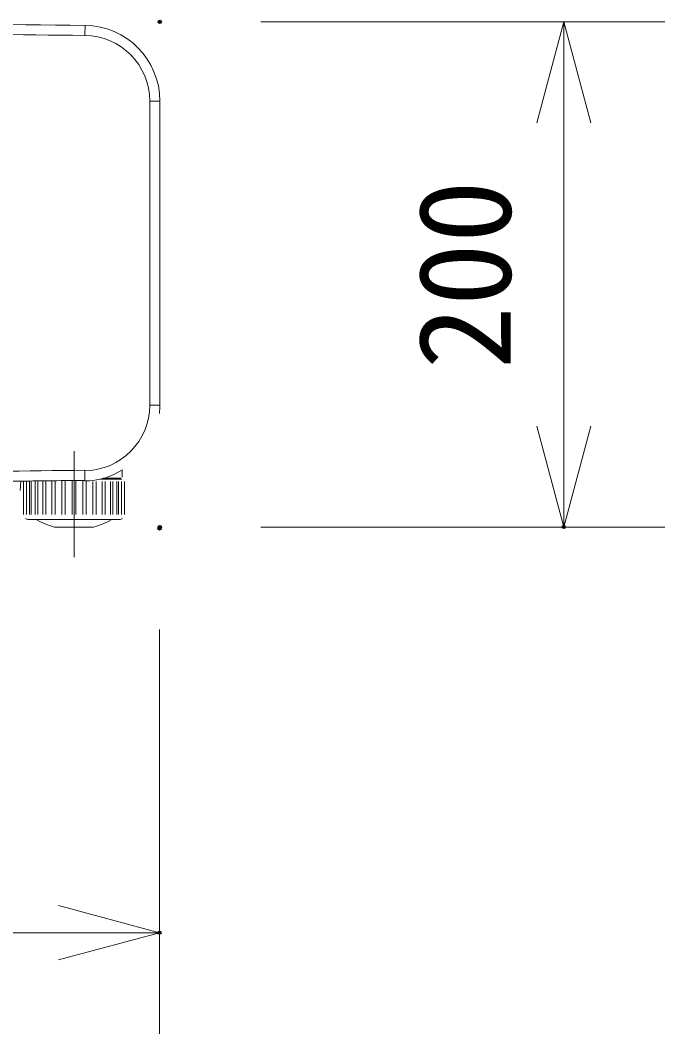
# Model space of a CAD drawing. Units: millimetres, scale not verified. Extents: x -62 to 63, y -57 to 57.
# Drawn here: x -14.56 to -1.8, y 2.37 to 22.43 of the extents above; entities that cross this region are included whole.
import ezdxf
from ezdxf.enums import TextEntityAlignment as Align

# ---------------------------------------------------------------- set-up
doc = ezdxf.new("R2010")
doc.units = ezdxf.units.MM
doc.header["$LTSCALE"] = 0.125
doc.header["$PDMODE"] = 32
doc.header["$PDSIZE"] = 0.0625
for name, color, linetype, lineweight in [('0-0_0', 7, 'Continuous', 18), ('0-4_GAIKEI', 7, 'Continuous', 18), ('0-5_SUNPO', 7, 'Continuous', 18)]:
    doc.layers.add(name, color=color, linetype=linetype, lineweight=lineweight)
doc.layers.add('0-1_DEFPOINTS', color=7, linetype='Continuous')
doc.styles.add('ＭＳ ゴシック', font='')
doc.styles.get('ＭＳ ゴシック').set_extended_font_data('MS Gothic')

# ---------------------------------------------------------------- blocks, each defined once
blk = doc.blocks.new('_OPEN30')
at = {"layer": '0-0_0'}
blk.add_line((0, 0), (-1, 0), dxfattribs=at)
blk.add_lwpolyline([(-1, 0.26795), (0, 0), (-1, -0.26795)], dxfattribs=at)
blk = doc.blocks.new('D6')
at = {"layer": '0-1_DEFPOINTS'}
for p in [(-12.0989, 19.4962), (-12.0989, 9.4962), (-4.0989, 9.4962)]:
    blk.add_point(p, dxfattribs=at)
at = {"layer": '0-5_SUNPO'}
for p, q in [((-10.0989, 19.4962), (-2.0989, 19.4962)), ((-4.0989, 17.4962), (-4.0989, 11.4962)), ((-10.0989, 9.4962), (-2.0989, 9.4962))]:
    blk.add_line(p, q, dxfattribs=at)
at = {"layer": '0-5_SUNPO', "xscale": 2, "yscale": 2}
for p, rotation in [((-4.0989, 19.4962), 90), ((-4.0989, 9.4962), 270)]:
    blk.add_blockref('_OPEN30', p, dxfattribs=dict(at, rotation=rotation))
at = {"layer": '0-5_SUNPO', "style": 'ＭＳ ゴシック'}
blk.add_text('200', height=1.833, rotation=90, dxfattribs=at).set_placement((-4.5989, 12.6212), align=Align.BOTTOM_LEFT)
blk = doc.blocks.new('D5')
at = {"layer": '0-1_DEFPOINTS'}
for p in [(-38.6052, 9.467), (-12.1052, 9.467), (-12.1052, 1.467)]:
    blk.add_point(p, dxfattribs=at)
at = {"layer": '0-5_SUNPO'}
for p, q in [((-38.6052, 7.467), (-38.6052, -0.533)), ((-12.1052, 7.467), (-12.1052, -0.533)), ((-36.6052, 1.467), (-14.1052, 1.467))]:
    blk.add_line(p, q, dxfattribs=at)
at = {"layer": '0-5_SUNPO', "xscale": 2, "yscale": 2, "rotation": 180}
blk.add_blockref('_OPEN30', (-38.6052, 1.467), dxfattribs=at)
at = {"layer": '0-5_SUNPO', "xscale": 2, "yscale": 2}
blk.add_blockref('_OPEN30', (-12.1052, 1.467), dxfattribs=at)
at = {"layer": '0-5_SUNPO', "style": 'ＭＳ ゴシック'}
blk.add_text('530', height=1.833, dxfattribs=at).set_placement((-27.2302, 1.967), align=Align.BOTTOM_LEFT)

msp = doc.modelspace()

# ---------------------------------------------------------------- linework, layer by layer
at = {"layer": '0-4_GAIKEI', "color": 1}
for p, q in [((-13.2793, 22.1305), (-13.2769, 22.3305)), ((-11.9946, 20.8306), (-11.7946, 20.8306)), ((-11.9946, 20.8306), (-11.9946, 14.8141)), ((-11.9946, 14.8141), (-11.7946, 14.8141)), ((-13.4946, 13.9012), (-13.4946, 11.8029)), ((-13.2798, 13.5141), (-13.2776, 13.3141)), ((-12.5387, 13.5318), (-12.5437, 13.3889)), ((-14.4921, 13.3099), (-14.4921, 12.6498)), ((-12.8589, 13.3498), (-12.9683, 13.3498)), ((-12.9074, 13.3648), (-12.9075, 13.3648)), ((-12.726, 13.3498), (-12.8589, 13.3498)), ((-12.8264, 13.3889), (-12.8265, 13.3889)), ((-12.6267, 13.3498), (-12.726, 13.3498)), ((-12.5437, 13.3889), (-12.5437, 13.3889)), ((-12.497, 12.6498), (-12.497, 13.2998)), ((-14.3946, 12.5498), (-12.5946, 12.5498)), ((-13.8786, 12.3998), (-13.1105, 12.3998))]:
    msp.add_line(p, q, dxfattribs=at)
at = {"layer": '0-4_GAIKEI'}
for p, q in [((-11.7946, 14.8141), (-11.7946, 20.8306)), ((-14.559, 13.1236), (-14.5493, 13.3092)), ((-14.4343, 12.6498), (-14.4343, 13.3105)), ((-14.3775, 13.3111), (-14.3775, 12.6498)), ((-14.3426, 12.6498), (-14.3426, 13.3115)), ((-14.2606, 13.3124), (-14.2606, 12.6498)), ((-14.2139, 12.6498), (-14.2139, 13.313)), ((-14.1102, 12.6498), (-14.1102, 13.3141)), ((-14.0538, 12.6498), (-14.0538, 13.3148)), ((-13.9329, 12.6498), (-13.9329, 13.3162)), ((-13.8692, 12.6498), (-13.8692, 13.3169)), ((-13.7365, 12.6498), (-13.7365, 13.3184)), ((-13.6683, 12.6498), (-13.6683, 13.3193)), ((-13.5294, 12.6498), (-13.5294, 13.3209)), ((-13.4597, 12.6498), (-13.4597, 13.3217)), ((-13.3209, 12.6498), (-13.3209, 13.3234)), ((-13.2527, 12.6498), (-13.2527, 13.2998)), ((-13.1199, 12.6498), (-13.1199, 13.2998)), ((-13.0562, 12.6498), (-13.0562, 13.2998)), ((-12.9353, 12.6498), (-12.9353, 13.2998)), ((-12.8789, 12.6498), (-12.8789, 13.2998)), ((-12.7752, 12.6498), (-12.7752, 13.2998)), ((-12.7286, 12.6498), (-12.7286, 13.2998)), ((-12.6465, 13.2998), (-12.6465, 12.6498)), ((-12.5653, 13.3498), (-12.6267, 13.3498)), ((-12.6116, 12.6498), (-12.6116, 13.2998)), ((-12.5446, 13.3498), (-12.5653, 13.3498)), ((-12.5549, 13.2998), (-12.5549, 12.6498))]:
    msp.add_line(p, q, dxfattribs=at)
at = {"layer": '0-4_GAIKEI', "color": 1}
msp.add_lwpolyline([(-12.5687, 13.3648), (-12.9074, 13.3648), (-12.9148, 13.3648)], dxfattribs=at)
at = {"layer": '0-4_GAIKEI'}
for centre, radius, start, end in [((-25.0471, -978.0282), 1000.428, 89.32585, 90.40326), ((-13.2946, 20.8306), 1.5, 0.00004, 89.3258), ((-13.2946, 14.8141), 1.5, 353.71342, 0.00004), ((-13.2797, 14.6837), 1.3696, 270.09141, 302.87189), ((-25.4271, 1010.065), 996.8151, 270.62526, 270.69841)]:
    msp.add_arc(centre, radius, start, end, dxfattribs=at)
at = {"layer": '0-4_GAIKEI', "color": 1}
for centre, radius, start, end in [((-25.0507, -978.6422), 1000.842, 89.32606, 89.77093), ((-13.2946, 20.8306), 1.3, 0.00004, 89.3258), ((-11.8658, 21.0778), 0.05, 357.35173, 9.81851), ((-13.2946, 14.8141), 1.3, 270.65002, 0.00004), ((-25.4743, 1014.4136), 1000.9639, 270.30107, 270.69808), ((-25.4271, 1010.065), 996.8151, 270.29211, 270.62526), ((-14.3946, 12.6498), 0.1, 233.13009, 270), ((-13.4946, 13.8498), 1.5, 240.07355, 255.16488), ((-13.4946, 13.8498), 1.5, 284.83512, 299.92645), ((-12.5946, 12.6498), 0.1, 270, 306.87002)]:
    msp.add_arc(centre, radius, start, end, dxfattribs=at)

# ---------------------------------------------------------------- block references
at = {"layer": '0-5_SUNPO'}
for name in ['D6', 'D5']:
    msp.add_blockref(name, (0.3026, 2.9036), dxfattribs=at)

doc.saveas('drawing.dxf')
